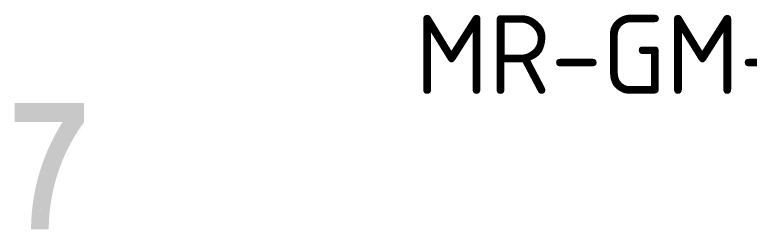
# Model space of a CAD drawing. Extents: x 116 to 983, y -1392 to 257.
# Drawn here: x 115.7 to 208.7, y 129.1 to 156.3 of the extents above; entities that cross this region are included whole.
import ezdxf

# ---------------------------------------------------------------- set-up
doc = ezdxf.new("R2010")
doc.units = 0
doc.header["$LTSCALE"] = 12
doc.header["$MEASUREMENT"] = 0
doc.linetypes.add('CENTERX2', pattern=[101.6, 63.5, -12.7, 12.7, -12.7])
doc.layers.add('L25', color=1, linetype='CONTINUOUS')
doc.layers.add('TBLK25', color=1, linetype='CONTINUOUS')
doc.styles.add('ISO', font='iso3098b.shx')

msp = doc.modelspace()

# ---------------------------------------------------------------- hatches: boundary and pattern name
at = {"layer": 'TBLK25', "linetype": 'CENTERX2'}
h = msp.add_hatch(color=256, dxfattribs=at)
h.paths.add_polyline_path([(119.982, 129.087), (119.975, 129.087)], flags=16)
edge = h.paths.add_edge_path()
edge.add_line((119.988, 129.556), (119.982, 129.087))
edge.add_line((117.743, 129.087), (119.982, 129.087))
edge.add_line((117.743, 129.087), (117.75, 129.582))
edge.add_line((117.75, 129.582), (117.769, 130.076))
edge.add_line((117.769, 130.076), (117.795, 130.571))
edge.add_line((117.795, 130.571), (117.828, 131.065))
edge.add_line((117.828, 131.065), (117.874, 131.56))
edge.add_line((117.874, 131.56), (117.932, 132.048))
edge.add_line((117.932, 132.048), (117.997, 132.542))
edge.add_line((117.997, 132.542), (118.069, 133.03))
edge.add_line((118.069, 133.03), (118.153, 133.518))
edge.add_line((118.153, 133.518), (118.244, 134.006))
edge.add_line((118.244, 134.006), (118.349, 134.488))
edge.add_line((118.349, 134.488), (118.459, 134.976))
edge.add_line((118.459, 134.976), (118.583, 135.45))
edge.add_line((118.583, 135.45), (118.713, 135.932))
edge.add_line((118.713, 135.932), (118.85, 136.407))
edge.add_line((118.85, 136.407), (118.999, 136.882))
edge.add_line((118.999, 136.882), (119.155, 137.35))
edge.add_line((119.155, 137.35), (119.325, 137.812))
edge.add_line((119.325, 137.812), (119.5, 138.274))
edge.add_line((119.5, 138.274), (119.689, 138.736))
edge.add_line((119.689, 138.736), (119.878, 139.192))
edge.add_line((119.878, 139.192), (120.079, 139.647))
edge.add_line((120.079, 139.647), (120.294, 140.09))
edge.add_line((120.294, 140.09), (120.515, 140.539))
edge.add_line((120.515, 140.539), (120.743, 140.974))
edge.add_line((120.743, 140.974), (120.977, 141.41))
edge.add_line((120.977, 141.41), (121.224, 141.84))
edge.add_line((121.224, 141.84), (121.478, 142.263))
edge.add_line((121.478, 142.263), (121.738, 142.686))
edge.add_line((121.738, 142.686), (115.668, 142.686))
edge.add_line((115.668, 142.686), (115.668, 145.087))
edge.add_line((115.668, 145.087), (124.458, 145.087))
edge.add_line((124.458, 145.087), (124.458, 142.686))
edge.add_line((124.458, 142.686), (124.185, 142.302))
edge.add_line((124.185, 142.302), (123.925, 141.918))
edge.add_line((123.925, 141.918), (123.664, 141.521))
edge.add_line((123.664, 141.521), (123.417, 141.124))
edge.add_line((123.417, 141.124), (123.176, 140.721))
edge.add_line((123.176, 140.721), (122.942, 140.317))
edge.add_line((122.942, 140.317), (122.714, 139.901))
edge.add_line((122.714, 139.901), (122.5, 139.485))
edge.add_line((122.5, 139.485), (122.291, 139.068))
edge.add_line((122.291, 139.068), (122.09, 138.639))
edge.add_line((122.09, 138.639), (121.901, 138.209))
edge.add_line((121.901, 138.209), (121.719, 137.78))
edge.add_line((121.719, 137.78), (121.543, 137.344))
edge.add_line((121.543, 137.344), (121.381, 136.901))
edge.add_line((121.381, 136.901), (121.224, 136.459))
edge.add_line((121.224, 136.459), (121.081, 136.017))
edge.add_line((121.081, 136.017), (120.938, 135.568))
edge.add_line((120.938, 135.568), (120.815, 135.112))
edge.add_line((120.815, 135.112), (120.691, 134.663))
edge.add_line((120.691, 134.663), (120.58, 134.208))
edge.add_line((120.58, 134.208), (120.483, 133.746))
edge.add_line((120.483, 133.746), (120.392, 133.284))
edge.add_line((120.392, 133.284), (120.307, 132.822))
edge.add_line((120.307, 132.822), (120.235, 132.36))
edge.add_line((120.235, 132.36), (120.17, 131.898))
edge.add_line((120.17, 131.898), (120.112, 131.429))
edge.add_line((120.112, 131.429), (120.066, 130.961))
edge.add_line((120.066, 130.961), (120.034, 130.493))
edge.add_line((120.034, 130.493), (120.008, 130.024))
edge.add_line((120.008, 130.024), (119.988, 129.556))
edge = h.paths.add_edge_path(flags=16)
edge.add_line((124.458, 142.686), (124.452, 142.686))
edge.add_line((117.743, 129.087), (117.737, 129.087))

# ---------------------------------------------------------------- texts
at = {"layer": 'L25', "insert": (166.398, 156.254), "char_height": 10, "width": 222.21076, "attachment_point": 1, "style": 'ISO'}
msp.add_mtext('MR-GM-28', dxfattribs=at)

doc.saveas('drawing.dxf')
